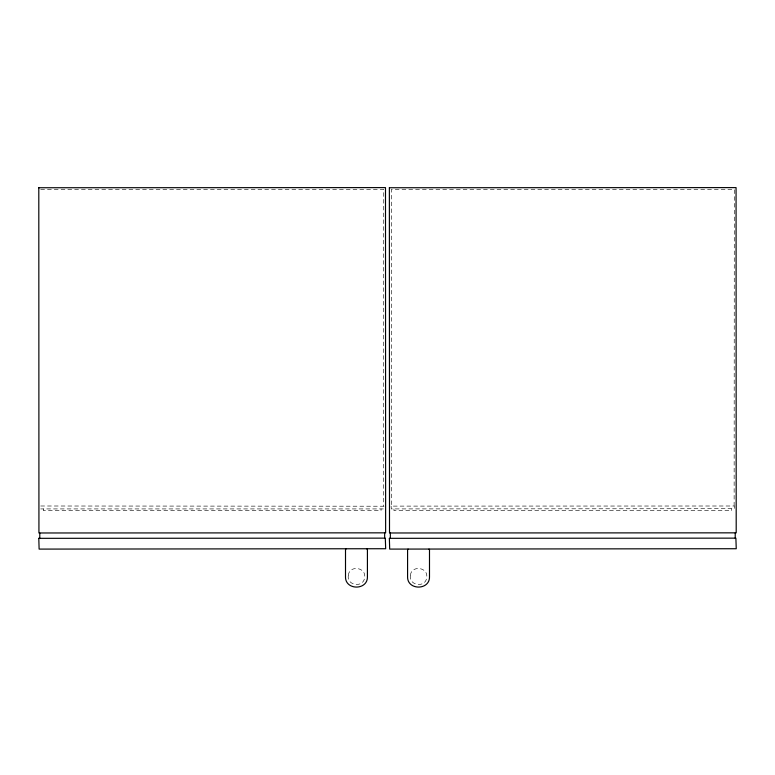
<?xml version="1.0" encoding="UTF-8"?>
<svg xmlns="http://www.w3.org/2000/svg" width="775" height="775" viewBox="0 0 775 775"><rect width="100%" height="100%" fill="white"/><g stroke="black" fill="none" stroke-linecap="round" stroke-linejoin="round"><path stroke-width="0.58" stroke-dasharray="3.88 2.91" d="M43.39 508.923L43.39 510.677L381.029 510.677L381.029 508.923M393.971 508.923L393.971 510.677L731.61 510.677L731.61 508.923M40.688 189.362L383.741 189.362L383.557 505.998M734.128 505.998L734.312 189.362L391.443 189.313L391.443 505.998M40.726 505.998L383.925 506.22L383.702 508.923L40.726 508.923M348.314 575.408C346.454 585.842 363.698 588.118 364.608 577.559C366.468 567.116 349.215 564.849 348.314 575.408M410.392 575.408C408.532 585.842 425.785 588.118 426.686 577.559C428.546 567.116 411.302 564.849 410.392 575.408M391.104 506.114L391.298 508.923L734.497 508.7L734.274 505.998L391.104 506.114"/><path stroke-width="1.16" d="M346.018 549.097L345.505 549.601L345.505 576.484C344.865 590.598 368.057 590.598 367.418 576.484L367.418 549.601L366.904 549.097M408.096 549.097L407.582 549.601L407.582 576.484C406.943 590.598 430.135 590.598 429.495 576.484L429.495 549.601L428.982 549.097M39.777 533.026L39.777 538.141M390.348 533.026L390.348 538.141M384.652 538.141L384.652 533.026M735.223 538.141L735.223 533.026M38.798 187.744L38.934 532.977L385.63 532.842L385.495 187.608L38.798 187.744M38.798 538.325L39.118 549.097L385.679 548.729L385.311 538.141L38.798 538.325M389.37 187.744L389.505 532.977L736.202 532.842L736.066 187.608L389.37 187.744M389.37 538.325L389.689 549.097L736.25 548.729L735.882 538.141L389.37 538.325"/></g></svg>
